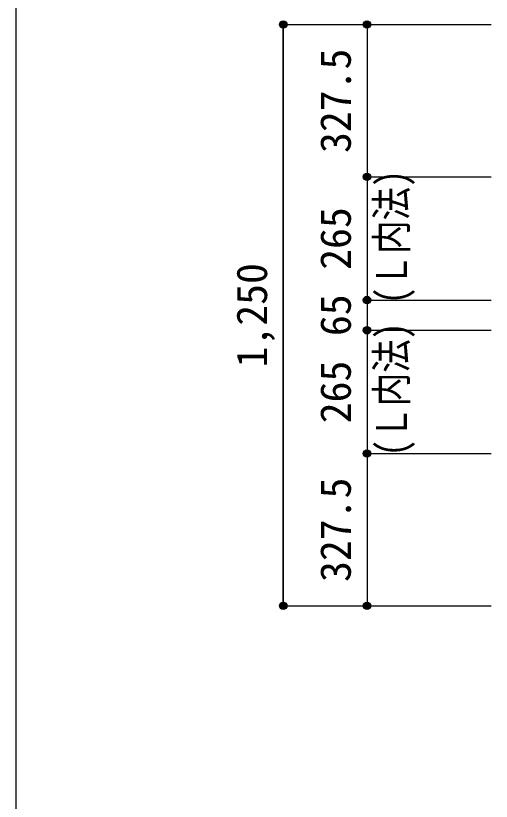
# Model space of a CAD drawing. Units: millimetres at full size, sheet at 1:30. Extents: x -5973 to 5954, y -4195 to 4201.
# Drawn here: x -5973 to -4951, y 1411 to 3100 of the extents above; entities that cross this region are included whole.
import ezdxf
from ezdxf.enums import TextEntityAlignment as Align

# ---------------------------------------------------------------- set-up
doc = ezdxf.new("R2010")
doc.units = ezdxf.units.MM
doc.header["$LTSCALE"] = 30
doc.header["$PDMODE"] = 32
doc.header["$PDSIZE"] = 15
for name, color, linetype in [('0-7_文字', 4, 'Continuous'), ('0-D_寸法', 4, 'Continuous'), ('F-0_枠', 6, 'Continuous')]:
    doc.layers.add(name, color=color, linetype=linetype)
doc.styles.add('ＭＳ ゴシック', font='')
doc.styles.get('ＭＳ ゴシック').set_extended_font_data('MS Gothic')

msp = doc.modelspace()

# ---------------------------------------------------------------- linework, layer by layer
at = {"layer": '0-D_寸法'}
for p, q in [((-5397.84, 3081.03), (-5217.84, 3081.03)), ((-5397.84, 3081.03), (-5217.84, 3081.03)), ((-5397.84, 3081.03), (-5397.84, 1831.03)), ((-5217.84, 3081.03), (-5217.84, 2753.53)), ((-5217.84, 3081.03), (-4950.8, 3081.03)), ((-5217.84, 2753.53), (-4950.8, 2753.53)), ((-5217.84, 2753.53), (-5217.84, 2488.53)), ((-5217.84, 2488.53), (-4950.8, 2488.53)), ((-5217.84, 2488.53), (-5217.84, 2423.53)), ((-5217.84, 2423.53), (-4950.8, 2423.53)), ((-5217.84, 2423.53), (-5217.84, 2158.53)), ((-5217.84, 2158.53), (-4950.8, 2158.53)), ((-5217.84, 2158.53), (-5217.84, 1831.03)), ((-5397.84, 1831.03), (-5217.84, 1831.03)), ((-5217.84, 1831.03), (-4950.8, 1831.03)), ((-5217.84, 1831.03), (-4950.8, 1831.03))]:
    msp.add_line(p, q, dxfattribs=at)
msp.add_lwpolyline([(-5397.84, 1831.03), (-5397.84, 3081.03), (-5397.84, 1831.03)], dxfattribs=at)
for centre, radius in [((-5397.84, 3081.03), 8), ((-5397.84, 3081.03), 7.2), ((-5397.84, 3081.03), 6.4), ((-5397.84, 3081.03), 5.6), ((-5397.84, 3081.03), 4.8), ((-5397.84, 3081.03), 4), ((-5397.84, 3081.03), 3.2), ((-5397.84, 3081.03), 2.4), ((-5397.84, 3081.03), 1.6), ((-5397.84, 3081.03), 0.8), ((-5217.84, 3081.03), 8), ((-5217.84, 3081.03), 7.2), ((-5217.84, 3081.03), 6.4), ((-5217.84, 3081.03), 5.6), ((-5217.84, 3081.03), 4.8), ((-5217.84, 3081.03), 4), ((-5217.84, 3081.03), 3.2), ((-5217.84, 3081.03), 2.4), ((-5217.84, 3081.03), 1.6), ((-5217.84, 3081.03), 0.8), ((-5217.84, 2753.53), 8), ((-5217.84, 2753.53), 7.2), ((-5217.84, 2753.53), 6.4), ((-5217.84, 2753.53), 5.6), ((-5217.84, 2753.53), 4.8), ((-5217.84, 2753.53), 4), ((-5217.84, 2753.53), 3.2), ((-5217.84, 2753.53), 2.4), ((-5217.84, 2753.53), 1.6), ((-5217.84, 2753.53), 0.8), ((-5217.84, 2488.53), 8), ((-5217.84, 2488.53), 7.2), ((-5217.84, 2488.53), 6.4), ((-5217.84, 2488.53), 5.6), ((-5217.84, 2488.53), 4.8), ((-5217.84, 2488.53), 4), ((-5217.84, 2488.53), 3.2), ((-5217.84, 2488.53), 2.4), ((-5217.84, 2488.53), 1.6), ((-5217.84, 2488.53), 0.8), ((-5217.84, 2423.53), 8), ((-5217.84, 2423.53), 7.2), ((-5217.84, 2423.53), 6.4), ((-5217.84, 2423.53), 5.6), ((-5217.84, 2423.53), 4.8), ((-5217.84, 2423.53), 4), ((-5217.84, 2423.53), 3.2), ((-5217.84, 2423.53), 2.4), ((-5217.84, 2423.53), 1.6), ((-5217.84, 2423.53), 0.8), ((-5217.84, 2158.53), 8), ((-5217.84, 2158.53), 7.2), ((-5217.84, 2158.53), 6.4), ((-5217.84, 2158.53), 5.6), ((-5217.84, 2158.53), 4.8), ((-5217.84, 2158.53), 4), ((-5217.84, 2158.53), 3.2), ((-5217.84, 2158.53), 2.4), ((-5217.84, 2158.53), 1.6), ((-5217.84, 2158.53), 0.8), ((-5397.84, 1831.03), 8), ((-5397.84, 1831.03), 7.2), ((-5397.84, 1831.03), 6.4), ((-5397.84, 1831.03), 5.6), ((-5397.84, 1831.03), 4.8), ((-5397.84, 1831.03), 4), ((-5397.84, 1831.03), 3.2), ((-5397.84, 1831.03), 2.4), ((-5397.84, 1831.03), 1.6), ((-5397.84, 1831.03), 0.8), ((-5217.84, 1831.03), 8), ((-5217.84, 1831.03), 7.2), ((-5217.84, 1831.03), 6.4), ((-5217.84, 1831.03), 5.6), ((-5217.84, 1831.03), 4.8), ((-5217.84, 1831.03), 4), ((-5217.84, 1831.03), 3.2), ((-5217.84, 1831.03), 2.4), ((-5217.84, 1831.03), 1.6), ((-5217.84, 1831.03), 0.8)]:
    msp.add_circle(centre, radius, dxfattribs=at)
at = {"layer": '0-D_寸法', "color": 7}
for p in [(-5397.84, 3081.03), (-5217.84, 3081.03), (-5217.84, 2753.53), (-5217.84, 2488.53), (-5217.84, 2423.53), (-5217.84, 2158.53), (-5397.84, 1831.03), (-5217.84, 1831.03)]:
    msp.add_point(p, dxfattribs=at)
at = {"layer": 'F-0_枠'}
msp.add_line((-5972.88, 4201.15), (-5972.88, -4195.24), dxfattribs=at)

# ---------------------------------------------------------------- texts
at = {"layer": '0-7_文字', "style": 'ＭＳ ゴシック', "width": 0.8}
for p in [(-5112.47, 2479.99), (-5112.47, 2152.47)]:
    msp.add_text('(Ｌ内法)', height=65.98, rotation=90, dxfattribs=at).set_placement(p, align=Align.BOTTOM_LEFT)
at = {"layer": '0-D_寸法', "style": 'ＭＳ ゴシック'}
for s, p in [('327.5', (-5232.84, 2804.78)), ('265', (-5232.84, 2553.53)), ('1,250', (-5412.84, 2343.53)), ('65', (-5232.84, 2411.03)), ('265', (-5232.84, 2223.53)), ('327.5', (-5232.84, 1882.28))]:
    msp.add_text(s, height=65.98, rotation=90, dxfattribs=at).set_placement(p, align=Align.BOTTOM_LEFT)

doc.saveas('drawing.dxf')
